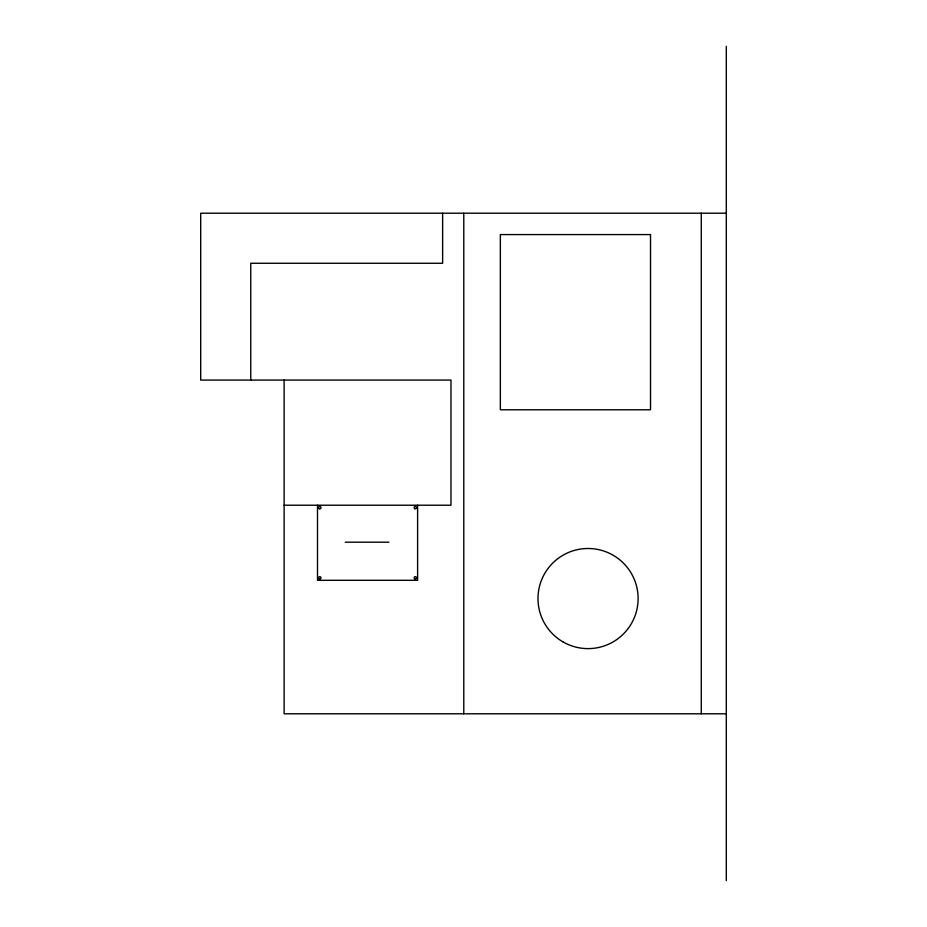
<?xml version="1.0" encoding="UTF-8"?>
<svg xmlns="http://www.w3.org/2000/svg" width="927" height="927" viewBox="0 0 927 927"><rect width="100%" height="100%" fill="white"/><g stroke="black" fill="none" stroke-linecap="round" stroke-linejoin="round"><path stroke-width="1.39" d="M726.304 213.21L200.695 213.21L200.695 380.07L450.985 380.07L450.985 505.215L284.125 505.215M345.203 542.191L388.923 542.191M726.304 713.79L284.125 713.79L284.125 380.07M726.304 46.35L726.304 880.65M701.275 213.21L701.275 713.79M463.778 213.21L463.778 713.79M442.642 213.21L442.642 263.268L250.754 263.268L250.754 380.07M417.613 505.215L417.613 580.302L317.498 580.302L317.498 505.215M650.522 234.577L500.348 234.577L500.348 409.78L650.522 409.78L650.522 234.577M563.025 641.913A50.058 50.058 0 0 0 638.112 598.552A50.058 50.058 0 0 0 563.025 555.203A50.058 50.058 0 0 0 563.025 641.913M319.201 578.888A1.194 1.194 0 0 0 320.985 577.857A1.194 1.194 0 0 0 319.201 576.826A1.194 1.194 0 0 0 319.201 578.888M319.201 508.691A1.194 1.194 0 0 0 320.985 507.66A1.194 1.194 0 0 0 319.201 506.629A1.194 1.194 0 0 0 319.201 508.691M414.636 508.633A1.194 1.194 0 0 0 416.501 507.764A1.194 1.194 0 0 0 414.821 506.582A1.194 1.194 0 0 0 414.636 508.633M414.728 578.888A1.194 1.194 0 0 0 416.501 577.857A1.194 1.194 0 0 0 414.728 576.826A1.194 1.194 0 0 0 414.728 578.888"/></g></svg>
